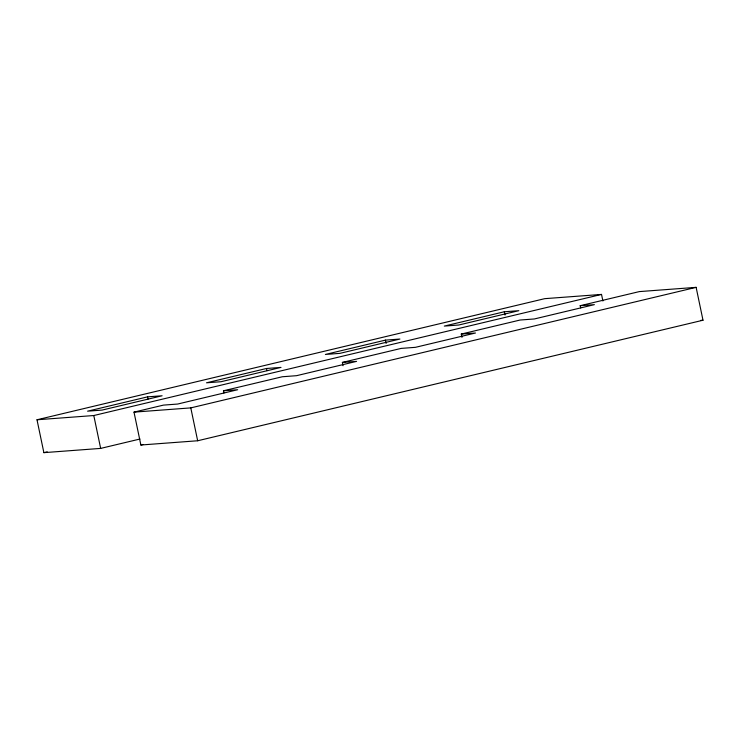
<?xml version="1.0" encoding="UTF-8"?>
<svg xmlns="http://www.w3.org/2000/svg" width="740" height="740" viewBox="0 0 740 740"><rect width="100%" height="100%" fill="white"/><g stroke="black" fill="none" stroke-linecap="round" stroke-linejoin="round"><path stroke-width="1.11" d="M139.98 439.024L100.659 448.403L43.873 452.649L37 419.774L544.732 298.664L601.528 294.418L602.897 300.995M147.63 396.844L87.588 411.172L102.065 410.089L162.115 395.771L147.63 396.844L148.093 399.036M266.529 368.483L206.488 382.811L220.973 381.729L281.015 367.401L266.529 368.483L266.992 370.675M385.438 340.123L325.387 354.451L339.873 353.368L399.924 339.04L385.438 340.123L386.123 343.416M504.338 311.762L444.296 326.09L458.782 325.008L518.823 310.68L504.338 311.762L505.032 315.055M37 419.774L93.795 415.529L601.528 294.418M580.641 307.896L580.188 305.703L639.341 291.597L696.127 287.351L703 320.226L197.663 440.763L140.868 445.008L133.996 412.134L163.429 405.113L177.628 404.049L237.669 389.73L223.471 390.785L223.933 392.977M223.471 390.785L282.329 376.753L296.527 375.689L356.578 361.37L342.38 362.424L343.064 365.717M342.38 362.424L401.237 348.392L415.436 347.328L475.478 333.009L461.279 334.064L461.964 337.357M461.279 334.064L520.137 320.022L534.336 318.968L594.387 304.639L580.188 305.703M133.996 412.134L190.791 407.888L696.127 287.351M43.873 452.649L47.24 451.844M140.868 445.008L143.042 444.49M700.697 320.401L703 320.226M190.791 407.888L197.663 440.763M93.795 415.529L100.659 448.403"/></g></svg>
